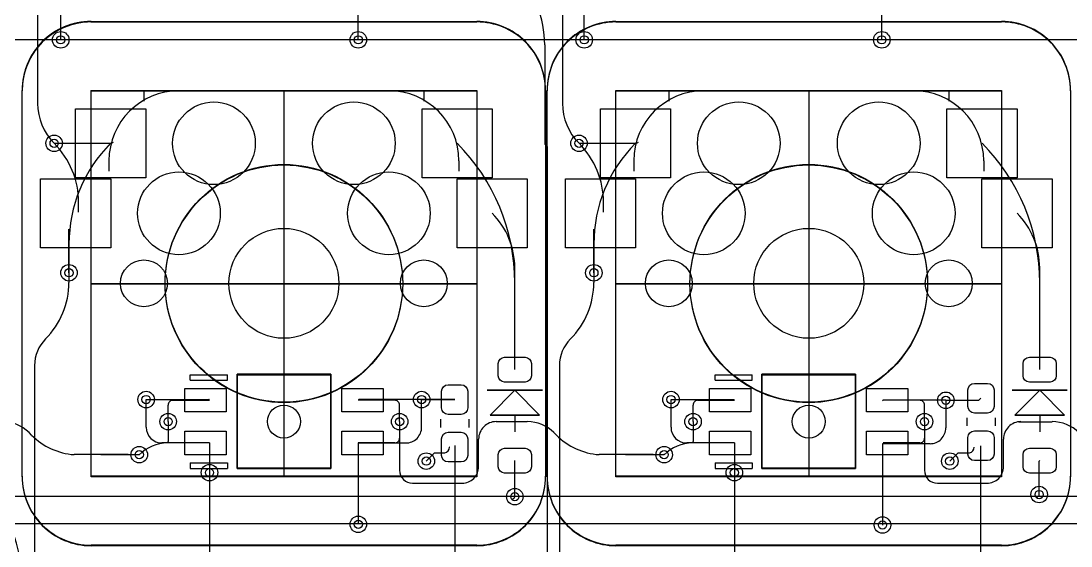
# Model space of a CAD drawing. Header units: millimetres. Extents: x -220 to 263, y -14 to 135.
# Drawn here: x 108.58 to 146.69, y 78.02 to 97.07 of the extents above; entities that cross this region are included whole.
import ezdxf

# ---------------------------------------------------------------- set-up
doc = ezdxf.new("R2010")
doc.units = ezdxf.units.MM
for name, color, linetype, lineweight, true_color in [('livello 10', 6, 'Continuous', 25, 0xff00ff), ('livello 11', 30, 'Continuous', 25, 0xff7f00), ('livello 7', 6, 'Continuous', 25, 0xff00ff), ('livello 8', 18, 'Continuous', 25, 0x000000), ('livello 9', 18, 'Continuous', 25, 0x000000)]:
    doc.layers.add(name, color=color, linetype=linetype, lineweight=lineweight, true_color=true_color)

msp = doc.modelspace()

# ---------------------------------------------------------------- linework, layer by layer
at = {"layer": 'livello 10', "color": 6, "true_color": 0xff00ff, "flags": 128}
for points in [[(111.122, 94.549), (125.121, 94.549)], [(111.123, 94.549), (125.122, 94.549)], [(111.123, 80.549), (111.123, 94.549)], [(125.122, 94.549), (125.122, 80.549)], [(130.173, 94.549), (144.172, 94.549)], [(130.173, 94.549), (144.172, 94.549)], [(130.173, 80.549), (130.173, 94.549)], [(144.172, 94.549), (144.172, 80.549)], [(125.122, 80.549), (111.123, 80.549)], [(144.172, 80.549), (130.173, 80.549)]]:
    msp.add_lwpolyline(points, dxfattribs=at)
at = {"layer": 'livello 11', "color": 250, "true_color": 0x3d3d3d, "flags": 128}
for points in [[(111.122, 97.032, 0.41419), (108.622, 94.532)], [(111.123, 97.032, 0.414214), (108.623, 94.532)], [(127.621, 94.532, 0.414214), (125.121, 97.032)], [(127.622, 94.532, 0.414214), (125.122, 97.032)], [(130.173, 97.032, 0.414225), (127.673, 94.532)], [(130.173, 97.032, 0.414214), (127.673, 94.532)], [(146.672, 94.532, 0.414214), (144.172, 97.032)], [(146.672, 94.532, 0.414214), (144.172, 97.032)], [(108.623, 80.532, 0.414214), (111.123, 78.032)], [(125.122, 78.032, 0.414214), (127.622, 80.532)], [(127.673, 80.532, 0.414214), (130.173, 78.032)], [(144.172, 78.032, 0.414214), (146.672, 80.532)]]:
    msp.add_lwpolyline(points, format="xyb", dxfattribs=at)
for points in [[(111.122, 97.032), (125.121, 97.032)], [(111.123, 97.032), (125.122, 97.032)], [(130.173, 97.032), (144.172, 97.032)], [(130.173, 97.032), (144.172, 97.032)], [(108.623, 80.532), (108.623, 94.532)], [(111.122, 94.532), (125.121, 94.532)], [(111.123, 94.532), (125.122, 94.532)], [(111.123, 80.532), (111.123, 94.532)], [(118.123, 94.532), (118.123, 80.532)], [(125.122, 94.532), (125.122, 80.532)], [(127.622, 94.532), (127.622, 80.532)], [(127.673, 80.532), (127.673, 94.532)], [(130.173, 94.532), (144.172, 94.532)], [(130.173, 94.532), (144.172, 94.532)], [(130.173, 80.532), (130.173, 94.532)], [(137.173, 94.532), (137.173, 80.532)], [(144.172, 94.532), (144.172, 80.532)], [(146.672, 94.532), (146.672, 80.532)], [(111.123, 87.532), (125.122, 87.532)], [(111.123, 87.532), (125.122, 87.532)], [(130.173, 87.532), (144.172, 87.532)], [(130.173, 87.532), (144.172, 87.532)], [(125.122, 80.532), (111.123, 80.532)], [(144.172, 80.532), (130.173, 80.532)], [(125.122, 78.032), (111.123, 78.032)], [(144.172, 78.032), (130.173, 78.032)]]:
    msp.add_lwpolyline(points, dxfattribs=at)
at = {"layer": 'livello 11', "color": 250, "true_color": 0x2f2d31, "flags": 128}
for points in [[(111.122, 94.549), (125.121, 94.549)], [(111.123, 94.549), (125.122, 94.549)], [(111.123, 80.549), (111.123, 94.549)], [(125.122, 94.549), (125.122, 80.549)], [(130.173, 94.549), (144.172, 94.549)], [(130.173, 94.549), (144.172, 94.549)], [(130.173, 80.549), (130.173, 94.549)], [(144.172, 94.549), (144.172, 80.549)], [(116.423, 84.232), (119.823, 84.232)], [(116.423, 80.832), (116.423, 84.232)], [(119.823, 84.232), (116.423, 84.232)], [(116.423, 84.232), (116.423, 80.832)], [(119.823, 84.232), (119.823, 80.832)], [(119.823, 80.832), (119.823, 84.232)], [(135.473, 84.232), (138.873, 84.232)], [(135.473, 80.832), (135.473, 84.232)], [(138.873, 84.232), (135.473, 84.232)], [(135.473, 84.232), (135.473, 80.832)], [(138.873, 84.232), (138.873, 80.832)], [(138.873, 80.832), (138.873, 84.232)], [(119.823, 80.832), (116.423, 80.832)], [(116.423, 80.832), (119.823, 80.832)], [(138.873, 80.832), (135.473, 80.832)], [(135.473, 80.832), (138.873, 80.832)], [(125.122, 80.549), (111.123, 80.549)], [(144.172, 80.549), (130.173, 80.549)]]:
    msp.add_lwpolyline(points, dxfattribs=at)
at = {"layer": 'livello 11', "color": 139, "true_color": 0x174d58, "flags": 128}
for points in [[(114.313, 94.534, 0.414202), (111.773, 91.994)], [(133.363, 94.534, 0.414202), (130.823, 91.994)]]:
    msp.add_lwpolyline(points, format="xyb", dxfattribs=at)
at = {"layer": 'livello 11', "color": 168, "true_color": 0x0d115e, "flags": 128}
for points in [[(121.933, 94.534), (113.043, 94.534)], [(113.043, 94.534), (113.043, 94.153)], [(140.983, 94.534), (132.093, 94.534)], [(132.093, 94.534), (132.093, 94.153)], [(124.473, 91.994), (124.473, 91.613)], [(143.523, 91.994), (143.523, 91.613)], [(114.723, 84.232), (116.073, 84.232)], [(114.723, 84.032), (114.723, 84.232)], [(116.073, 84.032), (116.073, 84.232)], [(133.773, 84.232), (135.123, 84.232)], [(133.773, 84.032), (133.773, 84.232)], [(135.123, 84.032), (135.123, 84.232)], [(114.723, 84.032), (116.073, 84.032)], [(133.773, 84.032), (135.123, 84.032)], [(127.504, 83.668), (125.504, 83.668)], [(126.504, 83.668), (125.604, 82.768)], [(127.404, 82.768), (126.504, 83.668)], [(146.554, 83.668), (144.554, 83.668)], [(145.554, 83.668), (144.654, 82.768)], [(146.454, 82.768), (145.554, 83.668)], [(125.604, 82.768), (127.404, 82.768)], [(126.504, 82.768), (126.504, 82.168)], [(144.654, 82.768), (146.454, 82.768)], [(145.554, 82.768), (145.554, 82.168)], [(123.812, 82.616), (123.812, 82.323)], [(124.832, 82.616), (124.832, 82.323)], [(142.913, 82.666), (142.913, 82.374)], [(143.933, 82.666), (143.933, 82.374)]]:
    msp.add_lwpolyline(points, dxfattribs=at)
at = {"layer": 'livello 11', "color": 139, "true_color": 0x174d58, "flags": 128}
for points in [[(114.313, 94.534), (123.203, 94.534)], [(123.203, 94.534), (123.203, 94.153)], [(133.363, 94.534), (142.253, 94.534)], [(142.253, 94.534), (142.253, 94.153)], [(111.773, 91.994), (111.773, 91.613)], [(130.823, 91.994), (130.823, 91.613)], [(125.504, 83.668), (127.504, 83.668)], [(125.604, 82.768), (126.504, 83.668)], [(126.504, 83.668), (127.404, 82.768)], [(144.554, 83.668), (146.554, 83.668)], [(144.654, 82.768), (145.554, 83.668)], [(145.554, 83.668), (146.454, 82.768)], [(127.404, 82.768), (125.604, 82.768)], [(126.504, 82.768), (126.504, 82.168)], [(146.454, 82.768), (144.654, 82.768)], [(145.554, 82.768), (145.554, 82.168)], [(123.812, 82.616), (123.812, 82.323)], [(124.832, 82.616), (124.832, 82.323)], [(142.913, 82.666), (142.913, 82.374)], [(143.933, 82.666), (143.933, 82.374)], [(114.723, 81.032), (114.723, 80.832)], [(114.723, 81.032), (116.073, 81.032)], [(114.723, 80.832), (116.073, 80.832)], [(116.073, 81.032), (116.073, 80.832)], [(133.773, 81.032), (133.773, 80.832)], [(133.773, 81.032), (135.123, 81.032)], [(133.773, 80.832), (135.123, 80.832)], [(135.123, 81.032), (135.123, 80.832)]]:
    msp.add_lwpolyline(points, dxfattribs=at)
at = {"layer": 'livello 11', "color": 168, "true_color": 0x0d115e, "flags": 128}
for points in [[(124.473, 91.994, 0.414202), (121.933, 94.534)], [(143.523, 91.994, 0.414202), (140.983, 94.534)]]:
    msp.add_lwpolyline(points, format="xyb", dxfattribs=at)
at = {"layer": 'livello 11', "color": 250, "true_color": 0x3d3d3d}
for centre in [(118.123, 87.532), (137.173, 87.532)]:
    msp.add_circle(centre, 4.311, dxfattribs=at)
at = {"layer": 'livello 7', "color": 6, "true_color": 0xff00ff, "flags": 128}
for points in [[(111.122, 97.049, 0.41419), (108.622, 94.549)], [(111.123, 97.049, 0.414214), (108.623, 94.549)], [(127.621, 94.549, 0.414214), (125.121, 97.049)], [(127.622, 94.549, 0.414214), (125.122, 97.049)], [(130.173, 97.049, 0.414225), (127.673, 94.549)], [(130.173, 97.049, 0.414214), (127.673, 94.549)], [(146.672, 94.549, 0.414214), (144.172, 97.049)], [(146.672, 94.549, 0.414214), (144.172, 97.049)], [(108.623, 80.549, 0.414214), (111.123, 78.049)], [(125.122, 78.049, 0.414214), (127.622, 80.549)], [(127.673, 80.549, 0.414214), (130.173, 78.049)], [(144.172, 78.049, 0.414214), (146.672, 80.549)]]:
    msp.add_lwpolyline(points, format="xyb", dxfattribs=at)
for points in [[(111.122, 97.049), (125.121, 97.049)], [(111.123, 97.049), (125.122, 97.049)], [(130.173, 97.049), (144.172, 97.049)], [(130.173, 97.049), (144.172, 97.049)], [(108.623, 80.549), (108.623, 94.549)], [(111.122, 94.549), (125.121, 94.549)], [(111.123, 94.549), (125.122, 94.549)], [(111.123, 80.549), (111.123, 94.549)], [(118.123, 94.549), (118.123, 80.549)], [(125.122, 94.549), (125.122, 80.549)], [(127.622, 94.549), (127.622, 80.549)], [(127.673, 80.549), (127.673, 94.549)], [(130.173, 94.549), (144.172, 94.549)], [(130.173, 94.549), (144.172, 94.549)], [(130.173, 80.549), (130.173, 94.549)], [(137.173, 94.549), (137.173, 80.549)], [(144.172, 94.549), (144.172, 80.549)], [(146.672, 94.549), (146.672, 80.549)], [(111.123, 87.549), (125.122, 87.549)], [(111.123, 87.549), (125.122, 87.549)], [(130.173, 87.549), (144.172, 87.549)], [(130.173, 87.549), (144.172, 87.549)], [(116.423, 84.249), (119.823, 84.249)], [(116.423, 80.849), (116.423, 84.249)], [(119.823, 84.249), (116.423, 84.249)], [(116.423, 84.249), (116.423, 80.849)], [(119.823, 84.249), (119.823, 80.849)], [(119.823, 80.849), (119.823, 84.249)], [(135.473, 84.249), (138.873, 84.249)], [(135.473, 80.849), (135.473, 84.249)], [(138.873, 84.249), (135.473, 84.249)], [(135.473, 84.249), (135.473, 80.849)], [(138.873, 84.249), (138.873, 80.849)], [(138.873, 80.849), (138.873, 84.249)], [(119.823, 80.849), (116.423, 80.849)], [(116.423, 80.849), (119.823, 80.849)], [(138.873, 80.849), (135.473, 80.849)], [(135.473, 80.849), (138.873, 80.849)], [(125.122, 80.549), (111.123, 80.549)], [(144.172, 80.549), (130.173, 80.549)], [(125.122, 78.049), (111.123, 78.049)], [(144.172, 78.049), (130.173, 78.049)]]:
    msp.add_lwpolyline(points, dxfattribs=at)
at = {"layer": 'livello 7', "color": 6, "true_color": 0xff00ff}
for centre in [(118.123, 87.549), (137.173, 87.549)]:
    msp.add_circle(centre, 4.311, dxfattribs=at)
at = {"layer": 'livello 8', "color": 163, "true_color": 0x4d7fc4, "flags": 128}
for points in [[(109.184, 103.663), (109.184, 94.077)], [(128.234, 103.663), (128.234, 94.077)], [(110.023, 96.382), (110.023, 102.32)], [(129.023, 96.382), (129.023, 102.32)], [(120.823, 96.382), (120.823, 100.757)], [(139.823, 96.382), (139.823, 100.757)], [(127.591, 96.203), (127.591, 92.599)], [(123.138, 91.379), (123.138, 93.879), (125.688, 93.879), (125.688, 91.379), (123.138, 91.379)], [(142.188, 91.379), (142.188, 93.879), (144.738, 93.879), (144.738, 91.379), (142.188, 91.379)], [(127.591, 92.599), (127.673, 92.517)], [(127.673, 92.517), (127.673, 77.199)], [(109.288, 88.839), (109.288, 91.339), (111.838, 91.339), (111.838, 88.839), (109.288, 88.839)], [(128.338, 88.839), (128.338, 91.339), (130.888, 91.339), (130.888, 88.839), (128.338, 88.839)], [(110.674, 90.135), (110.674, 90.48)], [(129.724, 90.135), (129.724, 90.48)], [(110.323, 87.932), (110.323, 89.509)], [(129.373, 87.932), (129.373, 89.509)], [(110.323, 87.932), (110.323, 87.584)], [(129.373, 87.932), (129.373, 87.584)], [(126.504, 84.418), (126.504, 87.58)], [(145.554, 84.418), (145.554, 87.58)], [(126.879, 84.868), (126.965, 84.851), (127.038, 84.802), (127.087, 84.729), (127.104, 84.643), (127.104, 84.193), (127.087, 84.107), (127.038, 84.034), (126.965, 83.985), (126.879, 83.968), (126.129, 83.968), (126.043, 83.985), (125.97, 84.034), (125.921, 84.107), (125.904, 84.193), (125.904, 84.643), (125.921, 84.729), (125.97, 84.802), (126.043, 84.851), (126.129, 84.868), (126.879, 84.868)], [(145.929, 84.868), (146.015, 84.851), (146.088, 84.802), (146.137, 84.729), (146.154, 84.643), (146.154, 84.193), (146.137, 84.107), (146.088, 84.034), (146.015, 83.985), (145.929, 83.968), (145.179, 83.968), (145.093, 83.985), (145.02, 84.034), (144.971, 84.107), (144.954, 84.193), (144.954, 84.643), (144.971, 84.729), (145.02, 84.802), (145.093, 84.851), (145.179, 84.868), (145.929, 84.868)], [(109.073, 84.567), (109.073, 74.981)], [(128.123, 84.567), (128.123, 74.981)], [(124.56, 83.87), (124.651, 83.852), (124.728, 83.8), (124.779, 83.723), (124.797, 83.632), (124.797, 83.032), (124.779, 82.941), (124.728, 82.864), (124.651, 82.813), (124.56, 82.795), (124.085, 82.795), (123.994, 82.813), (123.917, 82.864), (123.865, 82.941), (123.847, 83.032), (123.847, 83.632), (123.865, 83.723), (123.917, 83.8), (123.994, 83.852), (124.085, 83.87), (124.56, 83.87)], [(143.66, 83.92), (143.751, 83.902), (143.828, 83.85), (143.879, 83.773), (143.898, 83.682), (143.898, 83.082), (143.879, 82.992), (143.828, 82.915), (143.751, 82.863), (143.66, 82.845), (143.185, 82.845), (143.094, 82.863), (143.017, 82.915), (142.966, 82.992), (142.948, 83.082), (142.948, 83.682), (142.966, 83.773), (143.017, 83.85), (143.094, 83.902), (143.185, 83.92), (143.66, 83.92)], [(114.523, 82.882), (114.523, 83.732), (116.023, 83.732), (116.023, 82.882), (114.523, 82.882)], [(120.223, 82.882), (120.223, 83.732), (121.723, 83.732), (121.723, 82.882), (120.223, 82.882)], [(133.573, 82.882), (133.573, 83.732), (135.073, 83.732), (135.073, 82.882), (133.573, 82.882)], [(139.273, 82.882), (139.273, 83.732), (140.773, 83.732), (140.773, 82.882), (139.273, 82.882)], [(113.123, 83.332), (115.398, 83.332)], [(122.148, 83.307), (120.823, 83.307)], [(122.323, 82.532), (122.323, 83.132)], [(124.322, 83.332), (123.123, 83.332)], [(123.123, 82.332), (123.123, 83.332)], [(132.173, 83.332), (134.448, 83.332)], [(141.198, 83.307), (139.873, 83.307)], [(141.373, 82.532), (141.373, 83.132)], [(142.148, 83.307), (143.347, 83.307)], [(142.148, 83.307), (142.148, 82.307)], [(143.347, 83.307), (143.423, 83.382)], [(113.923, 82.532), (113.923, 81.815)], [(132.973, 82.532), (132.973, 81.815)], [(114.523, 81.332), (114.523, 82.182), (116.023, 82.182), (116.023, 81.332), (114.523, 81.332)], [(120.223, 81.332), (120.223, 82.182), (121.723, 82.182), (121.723, 81.332), (120.223, 81.332)], [(124.56, 82.145), (124.651, 82.127), (124.728, 82.075), (124.779, 81.998), (124.797, 81.907), (124.797, 81.307), (124.779, 81.216), (124.728, 81.139), (124.651, 81.088), (124.56, 81.07), (124.085, 81.07), (123.994, 81.088), (123.917, 81.139), (123.865, 81.216), (123.847, 81.307), (123.847, 81.907), (123.865, 81.998), (123.917, 82.075), (123.994, 82.127), (124.085, 82.145), (124.56, 82.145)], [(133.573, 81.332), (133.573, 82.182), (135.073, 82.182), (135.073, 81.332), (133.573, 81.332)], [(139.273, 81.332), (139.273, 82.182), (140.773, 82.182), (140.773, 81.332), (139.273, 81.332)], [(143.66, 82.195), (143.751, 82.177), (143.828, 82.125), (143.879, 82.048), (143.898, 81.957), (143.898, 81.357), (143.879, 81.267), (143.828, 81.19), (143.751, 81.138), (143.66, 81.12), (143.185, 81.12), (143.094, 81.138), (143.017, 81.19), (142.966, 81.267), (142.948, 81.357), (142.948, 81.957), (142.966, 82.048), (143.017, 82.125), (143.094, 82.177), (143.185, 82.195), (143.66, 82.195)], [(115.423, 81.757), (113.899, 81.757)], [(120.823, 81.757), (120.823, 78.807)], [(120.823, 81.757), (122.548, 81.757)], [(124.322, 81.664), (124.322, 77.553)], [(126.879, 81.568), (126.965, 81.551), (127.038, 81.502), (127.087, 81.429), (127.104, 81.343), (127.104, 80.893), (127.087, 80.807), (127.038, 80.734), (126.965, 80.685), (126.879, 80.668), (126.129, 80.668), (126.043, 80.685), (125.97, 80.734), (125.921, 80.807), (125.904, 80.893), (125.904, 81.343), (125.921, 81.429), (125.97, 81.502), (126.043, 81.551), (126.129, 81.568), (126.879, 81.568)], [(134.473, 81.757), (132.949, 81.757)], [(141.573, 81.732), (139.848, 81.732)], [(139.848, 81.732), (139.848, 78.782)], [(143.423, 77.41), (143.423, 81.657)], [(145.929, 81.568), (146.015, 81.551), (146.088, 81.502), (146.137, 81.429), (146.154, 81.343), (146.154, 80.893), (146.137, 80.807), (146.088, 80.734), (146.015, 80.685), (145.929, 80.668), (145.179, 80.668), (145.093, 80.685), (145.02, 80.734), (144.971, 80.807), (144.954, 80.893), (144.954, 81.343), (144.971, 81.429), (145.02, 81.502), (145.093, 81.551), (145.179, 81.568), (145.929, 81.568)], [(123.291, 81.099), (123.592, 81.4)], [(123.592, 81.4), (123.962, 81.4)], [(142.291, 81.099), (142.592, 81.4)], [(142.592, 81.4), (143.012, 81.4)], [(126.504, 79.81), (126.504, 81.118)], [(145.535, 81.099), (145.554, 81.118)], [(145.535, 79.887), (145.535, 81.099)], [(115.423, 80.682), (115.423, 77.41)], [(134.473, 80.682), (134.473, 77.41)]]:
    msp.add_lwpolyline(points, dxfattribs=at)
for points in [[(127.591, 96.203, 0.198908), (126.523, 98.782)], [(109.184, 94.077, 0.198907), (109.784, 92.629)], [(128.234, 94.077, 0.198907), (128.834, 92.629)], [(110.674, 90.48, 0.198901), (109.784, 92.629)], [(126.504, 87.58, 0.198909), (124.413, 92.629)], [(129.724, 90.48, 0.198901), (128.834, 92.629)], [(145.554, 87.58, 0.198909), (143.463, 92.629)], [(109.473, 85.532, 0.198913), (110.323, 87.584)], [(128.523, 85.532, 0.198913), (129.373, 87.584)], [(109.472, 85.532, 0.198921), (109.073, 84.567)], [(128.522, 85.532, 0.198921), (128.123, 84.567)], [(115.422, 83.307, 0.414214), (115.398, 83.332)], [(122.322, 83.132, 0.414214), (122.148, 83.307)], [(134.472, 83.307, 0.414214), (134.448, 83.332)], [(141.372, 83.132, 0.414214), (141.198, 83.307)], [(122.548, 81.757, 0.414214), (123.123, 82.332)], [(141.573, 81.732, 0.414214), (142.148, 82.307)], [(113.899, 81.757, 0.198904), (112.873, 81.332)], [(113.899, 81.757, 0.19889), (113.923, 81.815)], [(123.962, 81.4, 0.345371), (124.129, 81.607)], [(124.129, 81.607, 0.414214), (124.123, 81.601)], [(132.949, 81.757, 0.198904), (131.923, 81.332)], [(132.949, 81.757, 0.19889), (132.973, 81.815)], [(143.012, 81.4, 0.345371), (143.179, 81.607)], [(143.179, 81.607, 0.414214), (143.173, 81.601)], [(108.591, 76.944, 0.198914), (107.404, 79.81)]]:
    msp.add_lwpolyline(points, format="xyb", dxfattribs=at)
at = {"layer": 'livello 8', "color": 254, "true_color": 0xd0d2cd, "flags": 128}
for points in [[(116.423, 84.232), (119.823, 84.232)], [(116.423, 80.832), (116.423, 84.232)], [(119.823, 84.232), (116.423, 84.232)], [(116.423, 84.232), (116.423, 80.832)], [(119.823, 84.232), (119.823, 80.832)], [(119.823, 80.832), (119.823, 84.232)], [(135.473, 84.232), (138.873, 84.232)], [(135.473, 80.832), (135.473, 84.232)], [(138.873, 84.232), (135.473, 84.232)], [(135.473, 84.232), (135.473, 80.832)], [(138.873, 84.232), (138.873, 80.832)], [(138.873, 80.832), (138.873, 84.232)], [(119.823, 80.832), (116.423, 80.832)], [(116.423, 80.832), (119.823, 80.832)], [(138.873, 80.832), (135.473, 80.832)], [(135.473, 80.832), (138.873, 80.832)]]:
    msp.add_lwpolyline(points, dxfattribs=at)
at = {"layer": 'livello 8', "color": 7, "true_color": 0xececec}
for centre in [(110.023, 96.382), (120.823, 96.382), (129.023, 96.382), (139.823, 96.382), (109.784, 92.629), (128.834, 92.629), (110.323, 87.932), (129.373, 87.932), (113.123, 83.332), (123.123, 83.332), (132.173, 83.332), (142.148, 83.307), (113.923, 82.532), (122.323, 82.532), (132.973, 82.532), (141.373, 82.532), (112.873, 81.332), (131.923, 81.332), (123.291, 81.099), (142.291, 81.099), (115.423, 80.682), (134.473, 80.682), (126.504, 79.81), (145.535, 79.887), (120.823, 78.807), (139.848, 78.782)]:
    msp.add_circle(centre, 0.3, dxfattribs=at)
at = {"layer": 'livello 8', "color": 7}
for centre, radius in [((110.023, 96.382), 0.15), ((120.823, 96.382), 0.15), ((129.023, 96.382), 0.15), ((139.823, 96.382), 0.15), ((115.583, 92.629), 1.5), ((120.663, 92.629), 1.5), ((134.633, 92.629), 1.5), ((139.713, 92.629), 1.5), ((109.784, 92.629), 0.15), ((128.834, 92.629), 0.15), ((114.313, 90.089), 1.5), ((121.933, 90.089), 1.5), ((133.363, 90.089), 1.5), ((140.983, 90.089), 1.5), ((118.123, 87.549), 1.994), ((118.123, 87.549), 1.994), ((137.173, 87.549), 1.994), ((137.173, 87.549), 1.994), ((110.323, 87.932), 0.15), ((113.043, 87.549), 0.851), ((113.043, 87.549), 0.851), ((123.203, 87.549), 0.851), ((123.203, 87.549), 0.851), ((129.373, 87.932), 0.15), ((132.093, 87.549), 0.851), ((132.093, 87.549), 0.851), ((142.253, 87.549), 0.851), ((142.253, 87.549), 0.851), ((113.123, 83.332), 0.15), ((123.123, 83.332), 0.15), ((132.173, 83.332), 0.15), ((142.148, 83.307), 0.15), ((113.923, 82.532), 0.15), ((122.323, 82.532), 0.15), ((132.973, 82.532), 0.15), ((141.373, 82.532), 0.15), ((112.873, 81.332), 0.15), ((123.291, 81.099), 0.15), ((131.923, 81.332), 0.15), ((142.291, 81.099), 0.15), ((115.423, 80.682), 0.15), ((134.473, 80.682), 0.15), ((145.535, 79.887), 0.15), ((126.504, 79.81), 0.15), ((120.823, 78.807), 0.15), ((139.848, 78.782), 0.15)]:
    msp.add_circle(centre, radius, dxfattribs=at)
at = {"layer": 'livello 8', "color": 163, "true_color": 0x4d7fc4}
for centre in [(118.123, 82.532), (137.173, 82.532)]:
    msp.add_circle(centre, 0.599, dxfattribs=at)
at = {"layer": 'livello 9', "color": 22, "true_color": 0xc83434, "flags": 128}
for points in [[(162.891, 96.382), (71.923, 96.382)], [(113.108, 93.879), (113.108, 91.379), (110.558, 91.379), (110.558, 93.879), (113.108, 93.879)], [(132.158, 93.879), (132.158, 91.379), (129.608, 91.379), (129.608, 93.879), (132.158, 93.879)], [(109.784, 92.629), (111.833, 92.629)], [(128.834, 92.629), (130.883, 92.629)], [(126.958, 91.339), (126.958, 88.839), (124.408, 88.839), (124.408, 91.339), (126.958, 91.339)], [(146.008, 91.339), (146.008, 88.839), (143.458, 88.839), (143.458, 91.339), (146.008, 91.339)], [(110.323, 88.983), (110.323, 87.932)], [(129.373, 88.983), (129.373, 87.932)], [(126.504, 84.418), (126.504, 88.106)], [(145.554, 84.418), (145.554, 88.106)], [(126.879, 84.868), (126.965, 84.851), (127.038, 84.802), (127.087, 84.729), (127.104, 84.643), (127.104, 84.193), (127.087, 84.107), (127.038, 84.034), (126.965, 83.985), (126.879, 83.968), (126.129, 83.968), (126.043, 83.985), (125.97, 84.034), (125.921, 84.107), (125.904, 84.193), (125.904, 84.643), (125.921, 84.729), (125.97, 84.802), (126.043, 84.851), (126.129, 84.868), (126.879, 84.868)], [(145.929, 84.868), (146.015, 84.851), (146.088, 84.802), (146.137, 84.729), (146.154, 84.643), (146.154, 84.193), (146.137, 84.107), (146.088, 84.034), (146.015, 83.985), (145.929, 83.968), (145.179, 83.968), (145.093, 83.985), (145.02, 84.034), (144.971, 84.107), (144.954, 84.193), (144.954, 84.643), (144.971, 84.729), (145.02, 84.802), (145.093, 84.851), (145.179, 84.868), (145.929, 84.868)], [(124.56, 83.87), (124.651, 83.852), (124.728, 83.8), (124.779, 83.723), (124.797, 83.632), (124.797, 83.032), (124.779, 82.941), (124.728, 82.864), (124.651, 82.813), (124.56, 82.795), (124.085, 82.795), (123.994, 82.813), (123.917, 82.864), (123.865, 82.941), (123.847, 83.032), (123.847, 83.632), (123.865, 83.723), (123.917, 83.8), (123.994, 83.852), (124.085, 83.87), (124.56, 83.87)], [(143.66, 83.92), (143.751, 83.902), (143.828, 83.85), (143.879, 83.773), (143.898, 83.682), (143.898, 83.082), (143.879, 82.992), (143.828, 82.915), (143.751, 82.863), (143.66, 82.845), (143.185, 82.845), (143.094, 82.863), (143.017, 82.915), (142.966, 82.992), (142.948, 83.082), (142.948, 83.682), (142.966, 83.773), (143.017, 83.85), (143.094, 83.902), (143.185, 83.92), (143.66, 83.92)], [(114.523, 82.882), (114.523, 83.732), (116.023, 83.732), (116.023, 82.882), (114.523, 82.882)], [(120.223, 82.882), (120.223, 83.732), (121.723, 83.732), (121.723, 82.882), (120.223, 82.882)], [(133.573, 82.882), (133.573, 83.732), (135.073, 83.732), (135.073, 82.882), (133.573, 82.882)], [(139.273, 82.882), (139.273, 83.732), (140.773, 83.732), (140.773, 82.882), (139.273, 82.882)], [(113.123, 82.332), (113.123, 83.332)], [(113.923, 82.532), (113.923, 83.132)], [(114.098, 83.307), (115.423, 83.307)], [(123.123, 83.332), (120.848, 83.332)], [(123.123, 83.332), (124.322, 83.332)], [(132.173, 82.332), (132.173, 83.332)], [(132.973, 82.532), (132.973, 83.132)], [(133.148, 83.307), (134.473, 83.307)], [(142.148, 83.307), (139.873, 83.307)], [(142.148, 83.307), (143.347, 83.307)], [(143.347, 83.307), (143.423, 83.382)], [(122.323, 82.532), (122.323, 81.932)], [(125.824, 82.532), (126.957, 82.532)], [(141.373, 82.532), (141.373, 81.932)], [(144.791, 82.527), (146.001, 82.527)], [(108.965, 82.039), (108.873, 82.132)], [(114.523, 81.332), (114.523, 82.182), (116.023, 82.182), (116.023, 81.332), (114.523, 81.332)], [(120.223, 81.332), (120.223, 82.182), (121.723, 82.182), (121.723, 81.332), (120.223, 81.332)], [(124.56, 82.145), (124.651, 82.127), (124.728, 82.075), (124.779, 81.998), (124.797, 81.907), (124.797, 81.307), (124.779, 81.216), (124.728, 81.139), (124.651, 81.088), (124.56, 81.07), (124.085, 81.07), (123.994, 81.088), (123.917, 81.139), (123.865, 81.216), (123.847, 81.307), (123.847, 81.907), (123.865, 81.998), (123.917, 82.075), (123.994, 82.127), (124.085, 82.145), (124.56, 82.145)], [(128.015, 82.039), (127.923, 82.132)], [(133.573, 81.332), (133.573, 82.182), (135.073, 82.182), (135.073, 81.332), (133.573, 81.332)], [(139.273, 81.332), (139.273, 82.182), (140.773, 82.182), (140.773, 81.332), (139.273, 81.332)], [(143.66, 82.195), (143.751, 82.177), (143.828, 82.125), (143.879, 82.048), (143.898, 81.957), (143.898, 81.357), (143.879, 81.267), (143.828, 81.19), (143.751, 81.138), (143.66, 81.12), (143.185, 81.12), (143.094, 81.138), (143.017, 81.19), (142.966, 81.267), (142.948, 81.357), (142.948, 81.957), (142.966, 82.048), (143.017, 82.125), (143.094, 82.177), (143.185, 82.195), (143.66, 82.195)], [(115.423, 81.757), (113.698, 81.757)], [(115.423, 81.757), (115.423, 80.682)], [(122.148, 81.757), (120.823, 81.757)], [(122.323, 81.932), (122.323, 80.768)], [(125.191, 80.899), (125.191, 81.899)], [(126.879, 81.568), (126.965, 81.551), (127.038, 81.502), (127.087, 81.429), (127.104, 81.343), (127.104, 80.893), (127.087, 80.807), (127.038, 80.734), (126.965, 80.685), (126.879, 80.668), (126.129, 80.668), (126.043, 80.685), (125.97, 80.734), (125.921, 80.807), (125.904, 80.893), (125.904, 81.343), (125.921, 81.429), (125.97, 81.502), (126.043, 81.551), (126.129, 81.568), (126.879, 81.568)], [(134.473, 81.757), (132.748, 81.757)], [(134.473, 81.757), (134.473, 80.682)], [(141.198, 81.757), (139.873, 81.757)], [(141.373, 81.932), (141.373, 80.768)], [(144.241, 80.899), (144.241, 81.899)], [(145.929, 81.568), (146.015, 81.551), (146.088, 81.502), (146.137, 81.429), (146.154, 81.343), (146.154, 80.893), (146.137, 80.807), (146.088, 80.734), (146.015, 80.685), (145.929, 80.668), (145.179, 80.668), (145.093, 80.685), (145.02, 80.734), (144.971, 80.807), (144.954, 80.893), (144.954, 81.343), (144.971, 81.429), (145.02, 81.502), (145.093, 81.551), (145.179, 81.568), (145.929, 81.568)], [(111.473, 81.335), (110.514, 81.335)], [(112.47, 81.335), (111.473, 81.335)], [(111.473, 81.335), (112.867, 81.335)], [(112.473, 81.332), (112.47, 81.335)], [(123.291, 81.099), (123.592, 81.4)], [(123.592, 81.4), (123.962, 81.4)], [(130.523, 81.335), (129.564, 81.335)], [(130.523, 81.335), (131.917, 81.335)], [(131.52, 81.335), (130.523, 81.335)], [(131.523, 81.332), (131.52, 81.335)], [(142.291, 81.099), (142.592, 81.4)], [(142.592, 81.4), (143.012, 81.4)], [(126.504, 79.81), (126.504, 81.118)], [(145.535, 81.099), (145.554, 81.118)], [(145.535, 79.887), (145.535, 81.099)], [(122.791, 80.299), (124.591, 80.299)], [(141.841, 80.299), (143.641, 80.299)], [(147.023, 79.81), (70.923, 79.81)], [(68.923, 78.837), (149.123, 78.837)]]:
    msp.add_lwpolyline(points, dxfattribs=at)
for points in [[(111.832, 92.629, 0.198915), (110.323, 88.983)], [(111.833, 92.629, 0.198947), (111.944, 92.675)], [(130.882, 92.629, 0.198915), (129.373, 88.983)], [(130.883, 92.629, 0.198947), (130.994, 92.675)], [(126.504, 88.106, 0.198905), (125.683, 90.089)], [(145.554, 88.106, 0.198905), (144.733, 90.089)], [(114.098, 83.307, 0.414214), (113.923, 83.132)], [(120.848, 83.332, 0.414214), (120.823, 83.307)], [(133.148, 83.307, 0.414214), (132.973, 83.132)], [(139.873, 83.307, 0.414214), (139.848, 83.282)], [(108.873, 82.132, 0.198905), (107.907, 82.532)], [(113.123, 82.332, 0.414163), (113.698, 81.757)], [(125.824, 82.532, 0.414214), (125.191, 81.899)], [(127.923, 82.132, 0.198905), (126.957, 82.532)], [(132.173, 82.332, 0.414163), (132.748, 81.757)], [(144.874, 82.532, 0.414214), (144.241, 81.899)], [(146.001, 82.527, 0.414214), (146.007, 82.532)], [(146.973, 82.132, 0.198905), (146.007, 82.532)], [(108.965, 82.039, 0.180292), (110.514, 81.335)], [(128.015, 82.039, 0.180292), (129.564, 81.335)], [(122.148, 81.757, 0.414214), (122.323, 81.932)], [(123.962, 81.4, 0.345371), (124.129, 81.607)], [(141.198, 81.757, 0.414214), (141.373, 81.932)], [(143.012, 81.4, 0.345371), (143.179, 81.607)], [(112.872, 81.332, 0.197847), (112.867, 81.335)], [(131.922, 81.332, 0.197847), (131.917, 81.335)], [(124.591, 80.299, 0.414214), (125.191, 80.899)], [(143.641, 80.299, 0.414214), (144.241, 80.899)], [(122.323, 80.768, 0.414214), (122.791, 80.299)], [(141.373, 80.768, 0.414214), (141.841, 80.299)], [(126.427, 79.732, 0.414214), (126.504, 79.81)], [(145.458, 79.81, 0.414214), (145.535, 79.887)]]:
    msp.add_lwpolyline(points, format="xyb", dxfattribs=at)
at = {"layer": 'livello 9', "color": 254, "true_color": 0xd0d2cd, "flags": 128}
for points in [[(116.423, 84.232), (119.823, 84.232)], [(116.423, 80.832), (116.423, 84.232)], [(119.823, 84.232), (116.423, 84.232)], [(116.423, 84.232), (116.423, 80.832)], [(119.823, 84.232), (119.823, 80.832)], [(119.823, 80.832), (119.823, 84.232)], [(135.473, 84.232), (138.873, 84.232)], [(135.473, 80.832), (135.473, 84.232)], [(138.873, 84.232), (135.473, 84.232)], [(135.473, 84.232), (135.473, 80.832)], [(138.873, 84.232), (138.873, 80.832)], [(138.873, 80.832), (138.873, 84.232)], [(119.823, 80.832), (116.423, 80.832)], [(116.423, 80.832), (119.823, 80.832)], [(138.873, 80.832), (135.473, 80.832)], [(135.473, 80.832), (138.873, 80.832)]]:
    msp.add_lwpolyline(points, dxfattribs=at)
at = {"layer": 'livello 9', "color": 7, "true_color": 0xececec}
for centre in [(110.023, 96.382), (120.823, 96.382), (129.023, 96.382), (139.823, 96.382), (109.784, 92.629), (128.834, 92.629), (110.323, 87.932), (129.373, 87.932), (113.123, 83.332), (123.123, 83.332), (132.173, 83.332), (142.148, 83.307), (113.923, 82.532), (122.323, 82.532), (132.973, 82.532), (141.373, 82.532), (112.873, 81.332), (131.923, 81.332), (123.291, 81.099), (142.291, 81.099), (115.423, 80.682), (134.473, 80.682), (126.504, 79.81), (145.535, 79.887), (120.823, 78.807), (139.848, 78.782)]:
    msp.add_circle(centre, 0.3, dxfattribs=at)
at = {"layer": 'livello 9', "color": 7}
for centre, radius in [((110.023, 96.382), 0.15), ((120.823, 96.382), 0.15), ((129.023, 96.382), 0.15), ((139.823, 96.382), 0.15), ((115.583, 92.629), 1.5), ((120.663, 92.629), 1.5), ((134.633, 92.629), 1.5), ((139.713, 92.629), 1.5), ((109.784, 92.629), 0.15), ((128.834, 92.629), 0.15), ((114.313, 90.089), 1.5), ((121.933, 90.089), 1.5), ((133.363, 90.089), 1.5), ((140.983, 90.089), 1.5), ((118.123, 87.549), 1.994), ((118.123, 87.549), 1.994), ((137.173, 87.549), 1.994), ((137.173, 87.549), 1.994), ((110.323, 87.932), 0.15), ((113.043, 87.549), 0.851), ((113.043, 87.549), 0.851), ((123.203, 87.549), 0.851), ((123.203, 87.549), 0.851), ((129.373, 87.932), 0.15), ((132.093, 87.549), 0.851), ((132.093, 87.549), 0.851), ((142.253, 87.549), 0.851), ((142.253, 87.549), 0.851), ((113.123, 83.332), 0.15), ((123.123, 83.332), 0.15), ((132.173, 83.332), 0.15), ((142.148, 83.307), 0.15), ((113.923, 82.532), 0.15), ((122.323, 82.532), 0.15), ((132.973, 82.532), 0.15), ((141.373, 82.532), 0.15), ((112.873, 81.332), 0.15), ((123.291, 81.099), 0.15), ((131.923, 81.332), 0.15), ((142.291, 81.099), 0.15), ((115.423, 80.682), 0.15), ((134.473, 80.682), 0.15), ((145.535, 79.887), 0.15), ((126.504, 79.81), 0.15), ((120.823, 78.807), 0.15), ((139.848, 78.782), 0.15)]:
    msp.add_circle(centre, radius, dxfattribs=at)
at = {"layer": 'livello 9', "color": 22, "true_color": 0xc83434}
for centre in [(118.123, 82.532), (137.173, 82.532)]:
    msp.add_circle(centre, 0.599, dxfattribs=at)

doc.saveas('drawing.dxf')
